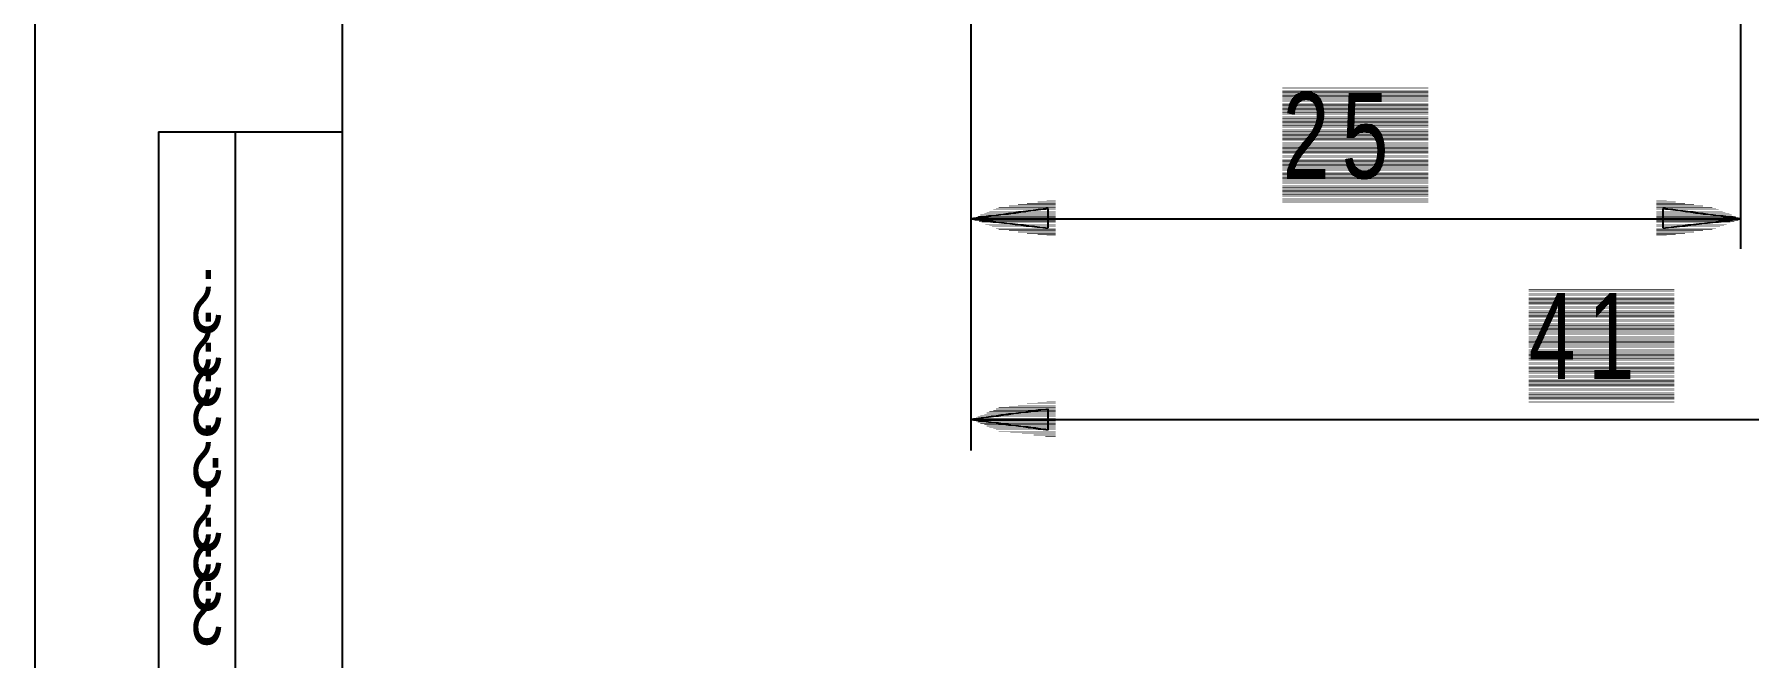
# Model space of a CAD drawing. Extents: x 0 to 74, y -1 to 105.
# Drawn here: x 0.02 to 39.39, y 40.97 to 55.29 of the extents above; entities that cross this region are included whole.
import ezdxf

# ---------------------------------------------------------------- set-up
doc = ezdxf.new("R2010")
doc.units = 0
doc.header["$MEASUREMENT"] = 0
doc.linetypes.add('atContinuous2', pattern=[0])
doc.layers.add('at_Entity', color=7, linetype='Continuous')
doc.layers.add('at_Text', color=7, linetype='Continuous')
doc.styles.get("Standard").update_dxf_attribs({"font": 'txt', "height": 1})
doc.styles.add('Style1', font='arial.ttf', dxfattribs={"height": 0.2})

msp = doc.modelspace()

# ---------------------------------------------------------------- linework, layer by layer
at = {"layer": 'at_Entity', "color": 0, "linetype": 'atContinuous2'}
for p, q in [((0.03, 104.971), (0.03, 0.06)), ((7.088, 103.206), (7.088, 1.824)), ((21.532, 45.727), (21.532, 68.904)), ((21.532, 50.362), (21.532, 64.298)), ((39.207, 50.362), (39.207, 64.298)), ((23.297, 51.289), (21.532, 51.05)), ((23.297, 51.05), (23.297, 51.289)), ((37.413, 51.289), (37.413, 51.05)), ((39.207, 51.05), (37.413, 51.289)), ((21.532, 51.05), (23.297, 50.84)), ((21.532, 51.05), (39.207, 51.05)), ((23.297, 50.84), (23.297, 51.05)), ((37.413, 50.84), (39.207, 51.05)), ((37.413, 51.05), (37.413, 50.84)), ((23.297, 46.684), (21.532, 46.444)), ((23.297, 46.444), (23.297, 46.684)), ((21.532, 46.444), (23.297, 46.205)), ((21.532, 46.444), (50.482, 46.444)), ((23.297, 46.205), (23.297, 46.444))]:
    msp.add_line(p, q, dxfattribs=at)
at = {"layer": 'at_Entity', "color": 7, "linetype": 'atContinuous2'}
for p, q in [((2.871, 53.054), (2.871, 1.824)), ((2.871, 53.054), (7.088, 53.054)), ((4.635, 53.054), (4.635, 1.824))]:
    msp.add_line(p, q, dxfattribs=at)
at = {"layer": 'at_Entity', "color": 0}
for points in [[(0.03, 0.06, 0.0211, 0.0211, 0), (0.03, 104.971, 0.0211, 0.0211, 0)], [(7.088, 1.824, 0.0211, 0.0211, 0), (7.088, 103.206, 0.0211, 0.0211, 0)], [(21.532, 68.904, 0.0211, 0.0211, 0), (21.532, 45.727, 0.0211, 0.0211, 0)], [(21.532, 64.298, 0.0211, 0.0211, 0), (21.532, 50.362, 0.0211, 0.0211, 0)], [(39.207, 64.298, 0.0211, 0.0211, 0), (39.207, 50.362, 0.0211, 0.0211, 0)], [(21.532, 51.05, 0.0211, 0.0211, 0), (23.297, 51.289, 0.0211, 0.0211, 0)], [(22.639, 51.199, 0.0116, 0.0116, 0), (23.297, 51.199, 0.0116, 0.0116, 0)], [(22.878, 51.229, 0.0116, 0.0116, 0), (23.297, 51.229, 0.0116, 0.0116, 0)], [(23.088, 51.259, 0.0116, 0.0116, 0), (23.297, 51.259, 0.0116, 0.0116, 0)], [(23.297, 51.289, 0.0211, 0.0211, 0), (23.297, 51.05, 0.0211, 0.0211, 0)], [(37.413, 51.05, 0.0211, 0.0211, 0), (37.413, 51.289, 0.0211, 0.0211, 0)], [(37.413, 51.289, 0.0211, 0.0211, 0), (39.207, 51.05, 0.0211, 0.0211, 0)], [(37.413, 51.259, 0.0116, 0.0116, 0), (37.652, 51.259, 0.0116, 0.0116, 0)], [(37.413, 51.229, 0.0116, 0.0116, 0), (37.861, 51.229, 0.0116, 0.0116, 0)], [(37.413, 51.199, 0.0116, 0.0116, 0), (38.1, 51.199, 0.0116, 0.0116, 0)], [(23.297, 50.84, 0.0211, 0.0211, 0), (21.532, 51.05, 0.0211, 0.0211, 0)], [(39.207, 51.05, 0.0211, 0.0211, 0), (21.532, 51.05, 0.0211, 0.0211, 0)], [(21.532, 51.05, 0.0116, 0.0116, 0), (23.297, 51.05, 0.0116, 0.0116, 0)], [(21.772, 51.08, 0.0116, 0.0116, 0), (23.297, 51.08, 0.0116, 0.0116, 0)], [(21.802, 51.02, 0.0116, 0.0116, 0), (23.297, 51.02, 0.0116, 0.0116, 0)], [(21.981, 51.11, 0.0116, 0.0116, 0), (23.297, 51.11, 0.0116, 0.0116, 0)], [(22.041, 50.99, 0.0116, 0.0116, 0), (23.297, 50.99, 0.0116, 0.0116, 0)], [(22.22, 51.14, 0.0116, 0.0116, 0), (23.297, 51.14, 0.0116, 0.0116, 0)], [(22.31, 50.96, 0.0116, 0.0116, 0), (23.297, 50.96, 0.0116, 0.0116, 0)], [(22.43, 51.169, 0.0116, 0.0116, 0), (23.297, 51.169, 0.0116, 0.0116, 0)], [(22.549, 50.93, 0.0116, 0.0116, 0), (23.297, 50.93, 0.0116, 0.0116, 0)], [(22.818, 50.9, 0.0116, 0.0116, 0), (23.297, 50.9, 0.0116, 0.0116, 0)], [(23.058, 50.87, 0.0116, 0.0116, 0), (23.297, 50.87, 0.0116, 0.0116, 0)], [(23.297, 51.05, 0.0209, 0.0209, 0), (23.297, 50.84, 0.0209, 0.0209, 0)], [(39.207, 51.05, 0.0211, 0.0211, 0), (37.413, 50.84, 0.0211, 0.0211, 0)], [(37.413, 50.84, 0.0209, 0.0209, 0), (37.413, 51.05, 0.0209, 0.0209, 0)], [(37.413, 51.169, 0.0116, 0.0116, 0), (38.31, 51.169, 0.0116, 0.0116, 0)], [(37.413, 51.14, 0.0116, 0.0116, 0), (38.549, 51.14, 0.0116, 0.0116, 0)], [(37.413, 51.11, 0.0116, 0.0116, 0), (38.758, 51.11, 0.0116, 0.0116, 0)], [(37.413, 51.08, 0.0116, 0.0116, 0), (38.998, 51.08, 0.0116, 0.0116, 0)], [(37.413, 51.05, 0.0116, 0.0116, 0), (39.207, 51.05, 0.0116, 0.0116, 0)], [(37.413, 51.02, 0.0116, 0.0116, 0), (38.968, 51.02, 0.0116, 0.0116, 0)], [(37.413, 50.99, 0.0116, 0.0116, 0), (38.699, 50.99, 0.0116, 0.0116, 0)], [(37.413, 50.96, 0.0116, 0.0116, 0), (38.459, 50.96, 0.0116, 0.0116, 0)], [(37.413, 50.93, 0.0116, 0.0116, 0), (38.19, 50.93, 0.0116, 0.0116, 0)], [(37.413, 50.9, 0.0116, 0.0116, 0), (37.951, 50.9, 0.0116, 0.0116, 0)], [(37.413, 50.87, 0.0116, 0.0116, 0), (37.682, 50.87, 0.0116, 0.0116, 0)], [(21.532, 46.444, 0.0211, 0.0211, 0), (23.297, 46.684, 0.0211, 0.0211, 0)], [(23.297, 46.205, 0.0211, 0.0211, 0), (21.532, 46.444, 0.0211, 0.0211, 0)], [(50.482, 46.444, 0.0211, 0.0211, 0), (21.532, 46.444, 0.0211, 0.0211, 0)], [(21.772, 46.474, 0.0116, 0.0116, 0), (23.297, 46.474, 0.0116, 0.0116, 0)], [(21.981, 46.504, 0.0116, 0.0116, 0), (23.297, 46.504, 0.0116, 0.0116, 0)], [(22.22, 46.534, 0.0116, 0.0116, 0), (23.297, 46.534, 0.0116, 0.0116, 0)], [(22.43, 46.564, 0.0116, 0.0116, 0), (23.297, 46.564, 0.0116, 0.0116, 0)], [(22.639, 46.594, 0.0116, 0.0116, 0), (23.297, 46.594, 0.0116, 0.0116, 0)], [(22.878, 46.624, 0.0116, 0.0116, 0), (23.297, 46.624, 0.0116, 0.0116, 0)], [(23.088, 46.654, 0.0116, 0.0116, 0), (23.297, 46.654, 0.0116, 0.0116, 0)], [(23.297, 46.684, 0.0211, 0.0211, 0), (23.297, 46.444, 0.0211, 0.0211, 0)], [(23.297, 46.444, 0.0211, 0.0211, 0), (23.297, 46.205, 0.0211, 0.0211, 0)], [(21.532, 46.444, 0.0116, 0.0116, 0), (23.297, 46.444, 0.0116, 0.0116, 0)], [(21.772, 46.414, 0.0116, 0.0116, 0), (23.297, 46.414, 0.0116, 0.0116, 0)], [(21.981, 46.384, 0.0116, 0.0116, 0), (23.297, 46.384, 0.0116, 0.0116, 0)], [(22.22, 46.355, 0.0116, 0.0116, 0), (23.297, 46.355, 0.0116, 0.0116, 0)], [(22.43, 46.325, 0.0116, 0.0116, 0), (23.297, 46.325, 0.0116, 0.0116, 0)], [(22.639, 46.295, 0.0116, 0.0116, 0), (23.297, 46.295, 0.0116, 0.0116, 0)], [(22.878, 46.265, 0.0116, 0.0116, 0), (23.297, 46.265, 0.0116, 0.0116, 0)], [(23.088, 46.235, 0.0116, 0.0116, 0), (23.297, 46.235, 0.0116, 0.0116, 0)]]:
    msp.add_lwpolyline(points, format="xyseb", dxfattribs=at)
at = {"layer": 'at_Entity', "color": 7}
for points in [[(28.68, 54.07, 0.0116, 0.0116, 0), (32.029, 54.07, 0.0116, 0.0116, 0)], [(28.68, 54.04, 0.0116, 0.0116, 0), (32.029, 54.04, 0.0116, 0.0116, 0)], [(28.68, 54.011, 0.0116, 0.0116, 0), (32.029, 54.011, 0.0116, 0.0116, 0)], [(28.68, 53.981, 0.0116, 0.0116, 0), (32.029, 53.981, 0.0116, 0.0116, 0)], [(28.68, 53.951, 0.0116, 0.0116, 0), (32.029, 53.951, 0.0116, 0.0116, 0)], [(28.68, 53.921, 0.0116, 0.0116, 0), (32.029, 53.921, 0.0116, 0.0116, 0)], [(28.68, 53.891, 0.0116, 0.0116, 0), (32.029, 53.891, 0.0116, 0.0116, 0)], [(28.68, 53.861, 0.0116, 0.0116, 0), (32.029, 53.861, 0.0116, 0.0116, 0)], [(28.68, 53.831, 0.0116, 0.0116, 0), (32.029, 53.831, 0.0116, 0.0116, 0)], [(28.68, 53.801, 0.0116, 0.0116, 0), (32.029, 53.801, 0.0116, 0.0116, 0)], [(28.68, 53.771, 0.0116, 0.0116, 0), (32.029, 53.771, 0.0116, 0.0116, 0)], [(28.68, 53.741, 0.0116, 0.0116, 0), (32.029, 53.741, 0.0116, 0.0116, 0)], [(28.68, 53.711, 0.0116, 0.0116, 0), (32.029, 53.711, 0.0116, 0.0116, 0)], [(28.68, 53.682, 0.0116, 0.0116, 0), (32.029, 53.682, 0.0116, 0.0116, 0)], [(28.68, 53.652, 0.0116, 0.0116, 0), (32.029, 53.652, 0.0116, 0.0116, 0)], [(28.68, 53.622, 0.0116, 0.0116, 0), (32.029, 53.622, 0.0116, 0.0116, 0)], [(28.68, 53.592, 0.0116, 0.0116, 0), (32.029, 53.592, 0.0116, 0.0116, 0)], [(28.68, 53.562, 0.0116, 0.0116, 0), (32.029, 53.562, 0.0116, 0.0116, 0)], [(28.68, 53.532, 0.0116, 0.0116, 0), (32.029, 53.532, 0.0116, 0.0116, 0)], [(28.68, 53.502, 0.0116, 0.0116, 0), (32.029, 53.502, 0.0116, 0.0116, 0)], [(28.68, 53.472, 0.0116, 0.0116, 0), (32.029, 53.472, 0.0116, 0.0116, 0)], [(28.68, 53.442, 0.0116, 0.0116, 0), (32.029, 53.442, 0.0116, 0.0116, 0)], [(28.68, 53.412, 0.0116, 0.0116, 0), (32.029, 53.412, 0.0116, 0.0116, 0)], [(28.68, 53.382, 0.0116, 0.0116, 0), (32.029, 53.382, 0.0116, 0.0116, 0)], [(28.68, 53.353, 0.0116, 0.0116, 0), (32.029, 53.353, 0.0116, 0.0116, 0)], [(28.68, 53.323, 0.0116, 0.0116, 0), (32.029, 53.323, 0.0116, 0.0116, 0)], [(28.68, 53.293, 0.0116, 0.0116, 0), (32.029, 53.293, 0.0116, 0.0116, 0)], [(28.68, 53.263, 0.0116, 0.0116, 0), (32.029, 53.263, 0.0116, 0.0116, 0)], [(28.68, 53.233, 0.0116, 0.0116, 0), (32.029, 53.233, 0.0116, 0.0116, 0)], [(28.68, 53.203, 0.0116, 0.0116, 0), (32.029, 53.203, 0.0116, 0.0116, 0)], [(28.68, 53.173, 0.0116, 0.0116, 0), (32.029, 53.173, 0.0116, 0.0116, 0)], [(28.68, 53.143, 0.0116, 0.0116, 0), (32.029, 53.143, 0.0116, 0.0116, 0)], [(2.871, 1.824, 0.0211, 0.0211, 0), (2.871, 53.054, 0.0211, 0.0211, 0)], [(7.088, 53.054, 0.0211, 0.0211, 0), (2.871, 53.054, 0.0211, 0.0211, 0)], [(4.635, 1.824, 0.0211, 0.0211, 0), (4.635, 53.054, 0.0211, 0.0211, 0)], [(28.68, 53.113, 0.0116, 0.0116, 0), (32.029, 53.113, 0.0116, 0.0116, 0)], [(28.68, 53.083, 0.0116, 0.0116, 0), (32.029, 53.083, 0.0116, 0.0116, 0)], [(28.68, 53.054, 0.0116, 0.0116, 0), (32.029, 53.054, 0.0116, 0.0116, 0)], [(28.68, 53.024, 0.0116, 0.0116, 0), (32.029, 53.024, 0.0116, 0.0116, 0)], [(28.68, 52.994, 0.0116, 0.0116, 0), (32.029, 52.994, 0.0116, 0.0116, 0)], [(28.68, 52.964, 0.0116, 0.0116, 0), (32.029, 52.964, 0.0116, 0.0116, 0)], [(28.68, 52.934, 0.0116, 0.0116, 0), (32.029, 52.934, 0.0116, 0.0116, 0)], [(28.68, 52.904, 0.0116, 0.0116, 0), (32.029, 52.904, 0.0116, 0.0116, 0)], [(28.68, 52.874, 0.0116, 0.0116, 0), (32.029, 52.874, 0.0116, 0.0116, 0)], [(28.68, 52.844, 0.0116, 0.0116, 0), (32.029, 52.844, 0.0116, 0.0116, 0)], [(28.68, 52.814, 0.0116, 0.0116, 0), (32.029, 52.814, 0.0116, 0.0116, 0)], [(28.68, 52.784, 0.0116, 0.0116, 0), (32.029, 52.784, 0.0116, 0.0116, 0)], [(28.68, 52.754, 0.0116, 0.0116, 0), (32.029, 52.754, 0.0116, 0.0116, 0)], [(28.68, 52.725, 0.0116, 0.0116, 0), (32.029, 52.725, 0.0116, 0.0116, 0)], [(28.68, 52.695, 0.0116, 0.0116, 0), (32.029, 52.695, 0.0116, 0.0116, 0)], [(28.68, 52.665, 0.0116, 0.0116, 0), (32.029, 52.665, 0.0116, 0.0116, 0)], [(28.68, 52.635, 0.0116, 0.0116, 0), (32.029, 52.635, 0.0116, 0.0116, 0)], [(28.68, 52.605, 0.0116, 0.0116, 0), (32.029, 52.605, 0.0116, 0.0116, 0)], [(28.68, 52.575, 0.0116, 0.0116, 0), (32.029, 52.575, 0.0116, 0.0116, 0)], [(28.68, 52.545, 0.0116, 0.0116, 0), (32.029, 52.545, 0.0116, 0.0116, 0)], [(28.68, 52.515, 0.0116, 0.0116, 0), (32.029, 52.515, 0.0116, 0.0116, 0)], [(28.68, 52.485, 0.0116, 0.0116, 0), (32.029, 52.485, 0.0116, 0.0116, 0)], [(28.68, 52.455, 0.0116, 0.0116, 0), (32.029, 52.455, 0.0116, 0.0116, 0)], [(28.68, 52.425, 0.0116, 0.0116, 0), (32.029, 52.425, 0.0116, 0.0116, 0)], [(28.68, 52.396, 0.0116, 0.0116, 0), (32.029, 52.396, 0.0116, 0.0116, 0)], [(28.68, 52.366, 0.0116, 0.0116, 0), (32.029, 52.366, 0.0116, 0.0116, 0)], [(28.68, 52.336, 0.0116, 0.0116, 0), (32.029, 52.336, 0.0116, 0.0116, 0)], [(28.68, 52.306, 0.0116, 0.0116, 0), (32.029, 52.306, 0.0116, 0.0116, 0)], [(28.68, 52.276, 0.0116, 0.0116, 0), (32.029, 52.276, 0.0116, 0.0116, 0)], [(28.68, 52.246, 0.0116, 0.0116, 0), (32.029, 52.246, 0.0116, 0.0116, 0)], [(28.68, 52.216, 0.0116, 0.0116, 0), (32.029, 52.216, 0.0116, 0.0116, 0)], [(28.68, 52.186, 0.0116, 0.0116, 0), (32.029, 52.186, 0.0116, 0.0116, 0)], [(28.68, 52.156, 0.0116, 0.0116, 0), (32.029, 52.156, 0.0116, 0.0116, 0)], [(28.68, 52.126, 0.0116, 0.0116, 0), (32.029, 52.126, 0.0116, 0.0116, 0)], [(28.68, 52.097, 0.0116, 0.0116, 0), (32.029, 52.097, 0.0116, 0.0116, 0)], [(28.68, 52.067, 0.0116, 0.0116, 0), (32.029, 52.067, 0.0116, 0.0116, 0)], [(28.68, 52.037, 0.0116, 0.0116, 0), (32.029, 52.037, 0.0116, 0.0116, 0)], [(28.68, 52.007, 0.0116, 0.0116, 0), (32.029, 52.007, 0.0116, 0.0116, 0)], [(28.68, 51.977, 0.0116, 0.0116, 0), (32.029, 51.977, 0.0116, 0.0116, 0)], [(28.68, 51.947, 0.0116, 0.0116, 0), (32.029, 51.947, 0.0116, 0.0116, 0)], [(28.68, 51.917, 0.0116, 0.0116, 0), (32.029, 51.917, 0.0116, 0.0116, 0)], [(28.68, 51.887, 0.0116, 0.0116, 0), (32.029, 51.887, 0.0116, 0.0116, 0)], [(28.68, 51.857, 0.0116, 0.0116, 0), (32.029, 51.857, 0.0116, 0.0116, 0)], [(28.68, 51.827, 0.0116, 0.0116, 0), (32.029, 51.827, 0.0116, 0.0116, 0)], [(28.68, 51.797, 0.0116, 0.0116, 0), (32.029, 51.797, 0.0116, 0.0116, 0)], [(28.68, 51.768, 0.0116, 0.0116, 0), (32.029, 51.768, 0.0116, 0.0116, 0)], [(28.68, 51.738, 0.0116, 0.0116, 0), (32.029, 51.738, 0.0116, 0.0116, 0)], [(28.68, 51.708, 0.0116, 0.0116, 0), (32.029, 51.708, 0.0116, 0.0116, 0)], [(28.68, 51.678, 0.0116, 0.0116, 0), (32.029, 51.678, 0.0116, 0.0116, 0)], [(28.68, 51.648, 0.0116, 0.0116, 0), (32.029, 51.648, 0.0116, 0.0116, 0)], [(28.68, 51.618, 0.0116, 0.0116, 0), (32.029, 51.618, 0.0116, 0.0116, 0)], [(28.68, 51.588, 0.0116, 0.0116, 0), (32.029, 51.588, 0.0116, 0.0116, 0)], [(21.891, 51.199, 0.0116, 0.0116, 0), (23.476, 51.199, 0.0116, 0.0116, 0)], [(21.951, 51.229, 0.0116, 0.0116, 0), (23.476, 51.229, 0.0116, 0.0116, 0)], [(22.041, 51.259, 0.0116, 0.0116, 0), (23.476, 51.259, 0.0116, 0.0116, 0)], [(22.101, 51.289, 0.0116, 0.0116, 0), (23.476, 51.289, 0.0116, 0.0116, 0)], [(22.16, 51.319, 0.0116, 0.0116, 0), (23.476, 51.319, 0.0116, 0.0116, 0)], [(22.4, 51.349, 0.0116, 0.0116, 0), (23.476, 51.349, 0.0116, 0.0116, 0)], [(22.609, 51.379, 0.0116, 0.0116, 0), (23.476, 51.379, 0.0116, 0.0116, 0)], [(22.818, 51.409, 0.0116, 0.0116, 0), (23.476, 51.409, 0.0116, 0.0116, 0)], [(23.058, 51.439, 0.0116, 0.0116, 0), (23.476, 51.439, 0.0116, 0.0116, 0)], [(23.267, 51.468, 0.0116, 0.0116, 0), (23.476, 51.468, 0.0116, 0.0116, 0)], [(28.68, 51.558, 0.0116, 0.0116, 0), (32.029, 51.558, 0.0116, 0.0116, 0)], [(28.68, 51.528, 0.0116, 0.0116, 0), (32.029, 51.528, 0.0116, 0.0116, 0)], [(28.68, 51.498, 0.0116, 0.0116, 0), (32.029, 51.498, 0.0116, 0.0116, 0)], [(28.68, 51.468, 0.0116, 0.0116, 0), (32.029, 51.468, 0.0116, 0.0116, 0)], [(28.68, 51.439, 0.0116, 0.0116, 0), (32.029, 51.439, 0.0116, 0.0116, 0)], [(37.263, 51.468, 0.0116, 0.0116, 0), (37.502, 51.468, 0.0116, 0.0116, 0)], [(37.263, 51.439, 0.0116, 0.0116, 0), (37.712, 51.439, 0.0116, 0.0116, 0)], [(37.263, 51.409, 0.0116, 0.0116, 0), (37.921, 51.409, 0.0116, 0.0116, 0)], [(37.263, 51.379, 0.0116, 0.0116, 0), (38.13, 51.379, 0.0116, 0.0116, 0)], [(37.263, 51.349, 0.0116, 0.0116, 0), (38.34, 51.349, 0.0116, 0.0116, 0)], [(37.263, 51.319, 0.0116, 0.0116, 0), (38.549, 51.319, 0.0116, 0.0116, 0)], [(37.263, 51.289, 0.0116, 0.0116, 0), (38.639, 51.289, 0.0116, 0.0116, 0)], [(37.263, 51.259, 0.0116, 0.0116, 0), (38.699, 51.259, 0.0116, 0.0116, 0)], [(37.263, 51.229, 0.0116, 0.0116, 0), (38.788, 51.229, 0.0116, 0.0116, 0)], [(37.263, 51.199, 0.0116, 0.0116, 0), (38.848, 51.199, 0.0116, 0.0116, 0)], [(21.532, 51.05, 0.0116, 0.0116, 0), (23.476, 51.05, 0.0116, 0.0116, 0)], [(21.622, 51.08, 0.0116, 0.0116, 0), (23.476, 51.08, 0.0116, 0.0116, 0)], [(21.622, 51.02, 0.0116, 0.0116, 0), (23.476, 51.02, 0.0116, 0.0116, 0)], [(21.682, 51.11, 0.0116, 0.0116, 0), (23.476, 51.11, 0.0116, 0.0116, 0)], [(21.712, 50.99, 0.0116, 0.0116, 0), (23.476, 50.99, 0.0116, 0.0116, 0)], [(21.742, 51.14, 0.0116, 0.0116, 0), (23.476, 51.14, 0.0116, 0.0116, 0)], [(21.772, 50.96, 0.0116, 0.0116, 0), (23.476, 50.96, 0.0116, 0.0116, 0)], [(21.831, 51.169, 0.0116, 0.0116, 0), (23.476, 51.169, 0.0116, 0.0116, 0)], [(21.861, 50.93, 0.0116, 0.0116, 0), (23.476, 50.93, 0.0116, 0.0116, 0)], [(21.951, 50.9, 0.0116, 0.0116, 0), (23.476, 50.9, 0.0116, 0.0116, 0)], [(22.011, 50.87, 0.0116, 0.0116, 0), (23.476, 50.87, 0.0116, 0.0116, 0)], [(22.101, 50.84, 0.0116, 0.0116, 0), (23.476, 50.84, 0.0116, 0.0116, 0)], [(22.16, 50.811, 0.0116, 0.0116, 0), (23.476, 50.811, 0.0116, 0.0116, 0)], [(22.4, 50.781, 0.0116, 0.0116, 0), (23.476, 50.781, 0.0116, 0.0116, 0)], [(37.263, 51.169, 0.0116, 0.0116, 0), (38.938, 51.169, 0.0116, 0.0116, 0)], [(37.263, 51.14, 0.0116, 0.0116, 0), (38.998, 51.14, 0.0116, 0.0116, 0)], [(37.263, 51.11, 0.0116, 0.0116, 0), (39.087, 51.11, 0.0116, 0.0116, 0)], [(37.263, 51.08, 0.0116, 0.0116, 0), (39.147, 51.08, 0.0116, 0.0116, 0)], [(37.263, 51.05, 0.0116, 0.0116, 0), (39.207, 51.05, 0.0116, 0.0116, 0)], [(37.263, 51.02, 0.0116, 0.0116, 0), (39.147, 51.02, 0.0116, 0.0116, 0)], [(37.263, 50.99, 0.0116, 0.0116, 0), (39.057, 50.99, 0.0116, 0.0116, 0)], [(37.263, 50.96, 0.0116, 0.0116, 0), (38.968, 50.96, 0.0116, 0.0116, 0)], [(37.263, 50.93, 0.0116, 0.0116, 0), (38.878, 50.93, 0.0116, 0.0116, 0)], [(37.263, 50.9, 0.0116, 0.0116, 0), (38.818, 50.9, 0.0116, 0.0116, 0)], [(37.263, 50.87, 0.0116, 0.0116, 0), (38.728, 50.87, 0.0116, 0.0116, 0)], [(37.263, 50.84, 0.0116, 0.0116, 0), (38.639, 50.84, 0.0116, 0.0116, 0)], [(37.263, 50.811, 0.0116, 0.0116, 0), (38.549, 50.811, 0.0116, 0.0116, 0)], [(37.263, 50.781, 0.0116, 0.0116, 0), (38.34, 50.781, 0.0116, 0.0116, 0)], [(22.609, 50.751, 0.0116, 0.0116, 0), (23.476, 50.751, 0.0116, 0.0116, 0)], [(22.818, 50.721, 0.0116, 0.0116, 0), (23.476, 50.721, 0.0116, 0.0116, 0)], [(23.058, 50.691, 0.0116, 0.0116, 0), (23.476, 50.691, 0.0116, 0.0116, 0)], [(23.267, 50.661, 0.0116, 0.0116, 0), (23.476, 50.661, 0.0116, 0.0116, 0)], [(37.263, 50.751, 0.0116, 0.0116, 0), (38.13, 50.751, 0.0116, 0.0116, 0)], [(37.263, 50.721, 0.0116, 0.0116, 0), (37.921, 50.721, 0.0116, 0.0116, 0)], [(37.263, 50.691, 0.0116, 0.0116, 0), (37.712, 50.691, 0.0116, 0.0116, 0)], [(37.263, 50.661, 0.0116, 0.0116, 0), (37.502, 50.661, 0.0116, 0.0116, 0)], [(34.332, 49.435, 0.0116, 0.0116, 0), (37.682, 49.435, 0.0116, 0.0116, 0)], [(34.332, 49.405, 0.0116, 0.0116, 0), (37.682, 49.405, 0.0116, 0.0116, 0)], [(34.332, 49.375, 0.0116, 0.0116, 0), (37.682, 49.375, 0.0116, 0.0116, 0)], [(34.332, 49.345, 0.0116, 0.0116, 0), (37.682, 49.345, 0.0116, 0.0116, 0)], [(34.332, 49.315, 0.0116, 0.0116, 0), (37.682, 49.315, 0.0116, 0.0116, 0)], [(34.332, 49.285, 0.0116, 0.0116, 0), (37.682, 49.285, 0.0116, 0.0116, 0)], [(34.332, 49.255, 0.0116, 0.0116, 0), (37.682, 49.255, 0.0116, 0.0116, 0)], [(34.332, 49.226, 0.0116, 0.0116, 0), (37.682, 49.226, 0.0116, 0.0116, 0)], [(34.332, 49.196, 0.0116, 0.0116, 0), (37.682, 49.196, 0.0116, 0.0116, 0)], [(34.332, 49.166, 0.0116, 0.0116, 0), (37.682, 49.166, 0.0116, 0.0116, 0)], [(34.332, 49.136, 0.0116, 0.0116, 0), (37.682, 49.136, 0.0116, 0.0116, 0)], [(34.332, 49.106, 0.0116, 0.0116, 0), (37.682, 49.106, 0.0116, 0.0116, 0)], [(34.332, 49.076, 0.0116, 0.0116, 0), (37.682, 49.076, 0.0116, 0.0116, 0)], [(34.332, 49.046, 0.0116, 0.0116, 0), (37.682, 49.046, 0.0116, 0.0116, 0)], [(34.332, 49.016, 0.0116, 0.0116, 0), (37.682, 49.016, 0.0116, 0.0116, 0)], [(34.332, 48.986, 0.0116, 0.0116, 0), (37.682, 48.986, 0.0116, 0.0116, 0)], [(34.332, 48.956, 0.0116, 0.0116, 0), (37.682, 48.956, 0.0116, 0.0116, 0)], [(34.332, 48.926, 0.0116, 0.0116, 0), (37.682, 48.926, 0.0116, 0.0116, 0)], [(34.332, 48.897, 0.0116, 0.0116, 0), (37.682, 48.897, 0.0116, 0.0116, 0)], [(34.332, 48.867, 0.0116, 0.0116, 0), (37.682, 48.867, 0.0116, 0.0116, 0)], [(34.332, 48.837, 0.0116, 0.0116, 0), (37.682, 48.837, 0.0116, 0.0116, 0)], [(34.332, 48.807, 0.0116, 0.0116, 0), (37.682, 48.807, 0.0116, 0.0116, 0)], [(34.332, 48.777, 0.0116, 0.0116, 0), (37.682, 48.777, 0.0116, 0.0116, 0)], [(34.332, 48.747, 0.0116, 0.0116, 0), (37.682, 48.747, 0.0116, 0.0116, 0)], [(34.332, 48.717, 0.0116, 0.0116, 0), (37.682, 48.717, 0.0116, 0.0116, 0)], [(34.332, 48.687, 0.0116, 0.0116, 0), (37.682, 48.687, 0.0116, 0.0116, 0)], [(34.332, 48.657, 0.0116, 0.0116, 0), (37.682, 48.657, 0.0116, 0.0116, 0)], [(34.332, 48.627, 0.0116, 0.0116, 0), (37.682, 48.627, 0.0116, 0.0116, 0)], [(34.332, 48.598, 0.0116, 0.0116, 0), (37.682, 48.598, 0.0116, 0.0116, 0)], [(34.332, 48.568, 0.0116, 0.0116, 0), (37.682, 48.568, 0.0116, 0.0116, 0)], [(34.332, 48.538, 0.0116, 0.0116, 0), (37.682, 48.538, 0.0116, 0.0116, 0)], [(34.332, 48.508, 0.0116, 0.0116, 0), (37.682, 48.508, 0.0116, 0.0116, 0)], [(34.332, 48.478, 0.0116, 0.0116, 0), (37.682, 48.478, 0.0116, 0.0116, 0)], [(34.332, 48.448, 0.0116, 0.0116, 0), (37.682, 48.448, 0.0116, 0.0116, 0)], [(34.332, 48.418, 0.0116, 0.0116, 0), (37.682, 48.418, 0.0116, 0.0116, 0)], [(34.332, 48.388, 0.0116, 0.0116, 0), (37.682, 48.388, 0.0116, 0.0116, 0)], [(34.332, 48.358, 0.0116, 0.0116, 0), (37.682, 48.358, 0.0116, 0.0116, 0)], [(34.332, 48.328, 0.0116, 0.0116, 0), (37.682, 48.328, 0.0116, 0.0116, 0)], [(34.332, 48.298, 0.0116, 0.0116, 0), (37.682, 48.298, 0.0116, 0.0116, 0)], [(34.332, 48.269, 0.0116, 0.0116, 0), (37.682, 48.269, 0.0116, 0.0116, 0)], [(34.332, 48.239, 0.0116, 0.0116, 0), (37.682, 48.239, 0.0116, 0.0116, 0)], [(34.332, 48.209, 0.0116, 0.0116, 0), (37.682, 48.209, 0.0116, 0.0116, 0)], [(34.332, 48.179, 0.0116, 0.0116, 0), (37.682, 48.179, 0.0116, 0.0116, 0)], [(34.332, 48.149, 0.0116, 0.0116, 0), (37.682, 48.149, 0.0116, 0.0116, 0)], [(34.332, 48.119, 0.0116, 0.0116, 0), (37.682, 48.119, 0.0116, 0.0116, 0)], [(34.332, 48.089, 0.0116, 0.0116, 0), (37.682, 48.089, 0.0116, 0.0116, 0)], [(34.332, 48.059, 0.0116, 0.0116, 0), (37.682, 48.059, 0.0116, 0.0116, 0)], [(34.332, 48.029, 0.0116, 0.0116, 0), (37.682, 48.029, 0.0116, 0.0116, 0)], [(34.332, 47.999, 0.0116, 0.0116, 0), (37.682, 47.999, 0.0116, 0.0116, 0)], [(34.332, 47.969, 0.0116, 0.0116, 0), (37.682, 47.969, 0.0116, 0.0116, 0)], [(34.332, 47.94, 0.0116, 0.0116, 0), (37.682, 47.94, 0.0116, 0.0116, 0)], [(34.332, 47.91, 0.0116, 0.0116, 0), (37.682, 47.91, 0.0116, 0.0116, 0)], [(34.332, 47.88, 0.0116, 0.0116, 0), (37.682, 47.88, 0.0116, 0.0116, 0)], [(34.332, 47.85, 0.0116, 0.0116, 0), (37.682, 47.85, 0.0116, 0.0116, 0)], [(34.332, 47.82, 0.0116, 0.0116, 0), (37.682, 47.82, 0.0116, 0.0116, 0)], [(34.332, 47.79, 0.0116, 0.0116, 0), (37.682, 47.79, 0.0116, 0.0116, 0)], [(34.332, 47.76, 0.0116, 0.0116, 0), (37.682, 47.76, 0.0116, 0.0116, 0)], [(34.332, 47.73, 0.0116, 0.0116, 0), (37.682, 47.73, 0.0116, 0.0116, 0)], [(34.332, 47.7, 0.0116, 0.0116, 0), (37.682, 47.7, 0.0116, 0.0116, 0)], [(34.332, 47.67, 0.0116, 0.0116, 0), (37.682, 47.67, 0.0116, 0.0116, 0)], [(34.332, 47.641, 0.0116, 0.0116, 0), (37.682, 47.641, 0.0116, 0.0116, 0)], [(34.332, 47.611, 0.0116, 0.0116, 0), (37.682, 47.611, 0.0116, 0.0116, 0)], [(34.332, 47.581, 0.0116, 0.0116, 0), (37.682, 47.581, 0.0116, 0.0116, 0)], [(34.332, 47.551, 0.0116, 0.0116, 0), (37.682, 47.551, 0.0116, 0.0116, 0)], [(34.332, 47.521, 0.0116, 0.0116, 0), (37.682, 47.521, 0.0116, 0.0116, 0)], [(34.332, 47.491, 0.0116, 0.0116, 0), (37.682, 47.491, 0.0116, 0.0116, 0)], [(34.332, 47.461, 0.0116, 0.0116, 0), (37.682, 47.461, 0.0116, 0.0116, 0)], [(34.332, 47.431, 0.0116, 0.0116, 0), (37.682, 47.431, 0.0116, 0.0116, 0)], [(34.332, 47.401, 0.0116, 0.0116, 0), (37.682, 47.401, 0.0116, 0.0116, 0)], [(34.332, 47.371, 0.0116, 0.0116, 0), (37.682, 47.371, 0.0116, 0.0116, 0)], [(34.332, 47.341, 0.0116, 0.0116, 0), (37.682, 47.341, 0.0116, 0.0116, 0)], [(34.332, 47.312, 0.0116, 0.0116, 0), (37.682, 47.312, 0.0116, 0.0116, 0)], [(34.332, 47.282, 0.0116, 0.0116, 0), (37.682, 47.282, 0.0116, 0.0116, 0)], [(34.332, 47.252, 0.0116, 0.0116, 0), (37.682, 47.252, 0.0116, 0.0116, 0)], [(23.267, 46.863, 0.0116, 0.0116, 0), (23.476, 46.863, 0.0116, 0.0116, 0)], [(34.332, 47.222, 0.0116, 0.0116, 0), (37.682, 47.222, 0.0116, 0.0116, 0)], [(34.332, 47.192, 0.0116, 0.0116, 0), (37.682, 47.192, 0.0116, 0.0116, 0)], [(34.332, 47.162, 0.0116, 0.0116, 0), (37.682, 47.162, 0.0116, 0.0116, 0)], [(34.332, 47.132, 0.0116, 0.0116, 0), (37.682, 47.132, 0.0116, 0.0116, 0)], [(34.332, 47.102, 0.0116, 0.0116, 0), (37.682, 47.102, 0.0116, 0.0116, 0)], [(34.332, 47.072, 0.0116, 0.0116, 0), (37.682, 47.072, 0.0116, 0.0116, 0)], [(34.332, 47.042, 0.0116, 0.0116, 0), (37.682, 47.042, 0.0116, 0.0116, 0)], [(34.332, 47.012, 0.0116, 0.0116, 0), (37.682, 47.012, 0.0116, 0.0116, 0)], [(34.332, 46.983, 0.0116, 0.0116, 0), (37.682, 46.983, 0.0116, 0.0116, 0)], [(34.332, 46.953, 0.0116, 0.0116, 0), (37.682, 46.953, 0.0116, 0.0116, 0)], [(34.332, 46.923, 0.0116, 0.0116, 0), (37.682, 46.923, 0.0116, 0.0116, 0)], [(34.332, 46.893, 0.0116, 0.0116, 0), (37.682, 46.893, 0.0116, 0.0116, 0)], [(34.332, 46.863, 0.0116, 0.0116, 0), (37.682, 46.863, 0.0116, 0.0116, 0)], [(21.622, 46.474, 0.0116, 0.0116, 0), (23.476, 46.474, 0.0116, 0.0116, 0)], [(21.682, 46.504, 0.0116, 0.0116, 0), (23.476, 46.504, 0.0116, 0.0116, 0)], [(21.742, 46.534, 0.0116, 0.0116, 0), (23.476, 46.534, 0.0116, 0.0116, 0)], [(21.831, 46.564, 0.0116, 0.0116, 0), (23.476, 46.564, 0.0116, 0.0116, 0)], [(21.891, 46.594, 0.0116, 0.0116, 0), (23.476, 46.594, 0.0116, 0.0116, 0)], [(21.951, 46.624, 0.0116, 0.0116, 0), (23.476, 46.624, 0.0116, 0.0116, 0)], [(22.041, 46.654, 0.0116, 0.0116, 0), (23.476, 46.654, 0.0116, 0.0116, 0)], [(22.101, 46.684, 0.0116, 0.0116, 0), (23.476, 46.684, 0.0116, 0.0116, 0)], [(22.16, 46.713, 0.0116, 0.0116, 0), (23.476, 46.713, 0.0116, 0.0116, 0)], [(22.4, 46.743, 0.0116, 0.0116, 0), (23.476, 46.743, 0.0116, 0.0116, 0)], [(22.609, 46.773, 0.0116, 0.0116, 0), (23.476, 46.773, 0.0116, 0.0116, 0)], [(22.818, 46.803, 0.0116, 0.0116, 0), (23.476, 46.803, 0.0116, 0.0116, 0)], [(23.058, 46.833, 0.0116, 0.0116, 0), (23.476, 46.833, 0.0116, 0.0116, 0)], [(34.332, 46.833, 0.0116, 0.0116, 0), (37.682, 46.833, 0.0116, 0.0116, 0)], [(21.532, 46.444, 0.0116, 0.0116, 0), (23.476, 46.444, 0.0116, 0.0116, 0)], [(21.622, 46.414, 0.0116, 0.0116, 0), (23.476, 46.414, 0.0116, 0.0116, 0)], [(21.682, 46.384, 0.0116, 0.0116, 0), (23.476, 46.384, 0.0116, 0.0116, 0)], [(21.742, 46.355, 0.0116, 0.0116, 0), (23.476, 46.355, 0.0116, 0.0116, 0)], [(21.831, 46.325, 0.0116, 0.0116, 0), (23.476, 46.325, 0.0116, 0.0116, 0)], [(21.891, 46.295, 0.0116, 0.0116, 0), (23.476, 46.295, 0.0116, 0.0116, 0)], [(21.951, 46.265, 0.0116, 0.0116, 0), (23.476, 46.265, 0.0116, 0.0116, 0)], [(22.041, 46.235, 0.0116, 0.0116, 0), (23.476, 46.235, 0.0116, 0.0116, 0)], [(22.101, 46.205, 0.0116, 0.0116, 0), (23.476, 46.205, 0.0116, 0.0116, 0)], [(22.16, 46.175, 0.0116, 0.0116, 0), (23.476, 46.175, 0.0116, 0.0116, 0)], [(22.43, 46.145, 0.0116, 0.0116, 0), (23.476, 46.145, 0.0116, 0.0116, 0)], [(22.699, 46.115, 0.0116, 0.0116, 0), (23.476, 46.115, 0.0116, 0.0116, 0)], [(22.968, 46.085, 0.0116, 0.0116, 0), (23.476, 46.085, 0.0116, 0.0116, 0)], [(23.237, 46.055, 0.0116, 0.0116, 0), (23.476, 46.055, 0.0116, 0.0116, 0)]]:
    msp.add_lwpolyline(points, format="xyseb", dxfattribs=at)

# ---------------------------------------------------------------- texts
at = {"layer": 'at_Text', "color": 0, "style": 'Style1', "width": 0.7}
for s, p in [('2', (28.685, 51.986)), ('5', (30.04, 51.986)), ('4', (34.337, 47.368)), ('1', (35.692, 47.368))]:
    msp.add_text(s, height=1.974, dxfattribs=at).set_placement(p)
at = {"layer": 'at_Text', "color": 0, "width": 0.7}
for s, p in [('?', (4.367, 49.877)), ('?', (4.367, 48.896)), ('?', (4.367, 48.209)), ('?', (4.367, 47.522)), ('?', (4.367, 46.312)), ('.', (4.367, 45.559)), ('?', (4.367, 44.872)), ('?', (4.367, 44.185)), ('?', (4.367, 43.499)), ('?', (4.367, 42.713))]:
    msp.add_text(s, height=1.436, rotation=179.9995, dxfattribs=at).set_placement(p)

doc.saveas('drawing.dxf')
